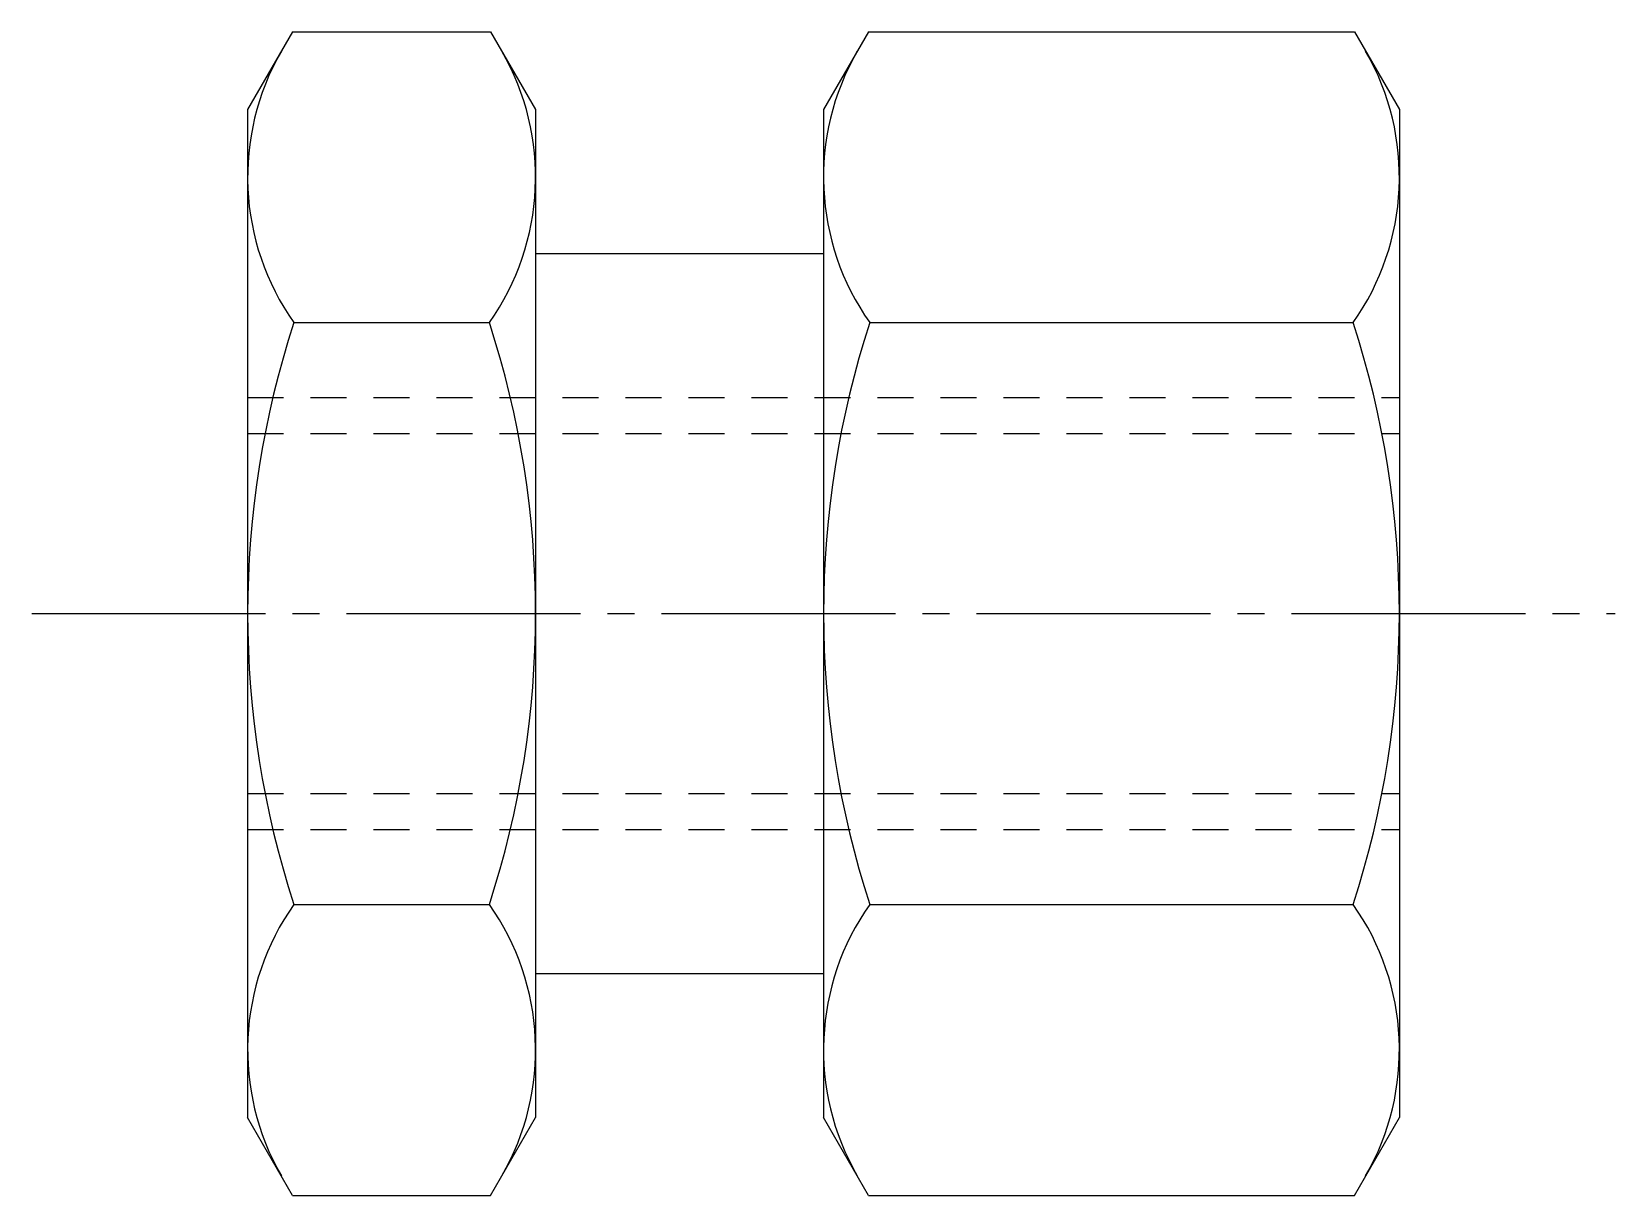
# Model space of a CAD drawing. Extents: x 21 to 329, y 20 to 209.
# Drawn here: x 307.43 to 329.43, y 190.44 to 206.61 of the extents above; entities outside this region: 2.
import ezdxf

# ---------------------------------------------------------------- set-up
doc = ezdxf.new("R2010")
doc.units = 0
doc.header["$LTSCALE"] = 0.25
doc.linetypes.add('CENTER', pattern=[17.5, 13, -1.5, 1.5, -1.5])
doc.linetypes.add('DASHED', pattern=[3.5, 2, -1.5])
doc.layers.get('0').update_dxf_attribs({"linetype": 'CONTINUOUS'})
doc.layers.add('CENTER', color=1, linetype='CENTER')

msp = doc.modelspace()

# ---------------------------------------------------------------- linework, layer by layer
for p, q in [((311.052, 206.605), (310.427, 205.522)), ((311.052, 206.605), (313.802, 206.605)), ((313.802, 206.605), (314.427, 205.522)), ((319.052, 206.605), (318.427, 205.522)), ((319.052, 206.605), (325.802, 206.605)), ((325.802, 206.605), (326.427, 205.522)), ((310.427, 205.522), (310.427, 191.522)), ((314.427, 205.522), (314.427, 191.522)), ((318.427, 205.522), (318.427, 191.522)), ((326.427, 205.522), (326.427, 191.522)), ((314.427, 203.522), (318.427, 203.522)), ((311.069, 202.564), (313.785, 202.564)), ((319.069, 202.564), (325.785, 202.564)), ((311.069, 194.481), (313.785, 194.481)), ((319.069, 194.481), (325.785, 194.481)), ((314.427, 193.522), (318.427, 193.522)), ((311.052, 190.439), (310.427, 191.522)), ((313.802, 190.439), (314.427, 191.522)), ((319.052, 190.439), (318.427, 191.522)), ((325.802, 190.439), (326.427, 191.522)), ((311.052, 190.439), (313.802, 190.439)), ((319.052, 190.439), (325.802, 190.439))]:
    msp.add_line(p, q)
at = {"color": 3, "linetype": 'DASHED'}
for p, q in [((310.427, 201.522), (326.427, 201.522)), ((310.427, 201.022), (326.427, 201.022)), ((310.427, 196.022), (326.427, 196.022)), ((310.427, 195.522), (326.427, 195.522))]:
    msp.add_line(p, q, dxfattribs=at)
for centre, radius, start, end in [((313.927, 204.584), 3.5, 150, 215.2644), ((310.927, 204.584), 3.5, 324.7356, 30), ((321.927, 204.584), 3.5, 150, 215.2644), ((322.927, 204.584), 3.5, 324.7356, 30), ((323.464, 198.522), 13.037, 161.9403, 198.0597), ((301.39, 198.522), 13.037, 341.9403, 18.0597), ((331.464, 198.522), 13.037, 161.9403, 198.0597), ((313.39, 198.522), 13.037, 341.9403, 18.0597), ((313.927, 192.46), 3.5, 144.7356, 210), ((310.927, 192.46), 3.5, 330, 35.2644), ((321.927, 192.46), 3.5, 144.7356, 210), ((322.927, 192.46), 3.5, 330, 35.2644)]:
    msp.add_arc(centre, radius, start, end)
at = {"layer": 'CENTER', "color": 1, "linetype": 'CENTER'}
msp.add_line((307.427, 198.522), (329.427, 198.522), dxfattribs=at)

# ---------------------------------------------------------------- texts
for s, p in [('FJR 6-1.0-4', (20, 50)), ('FJR0610', (20, 20))]:
    msp.add_text(s, height=8).set_placement(p)

doc.saveas('drawing.dxf')
